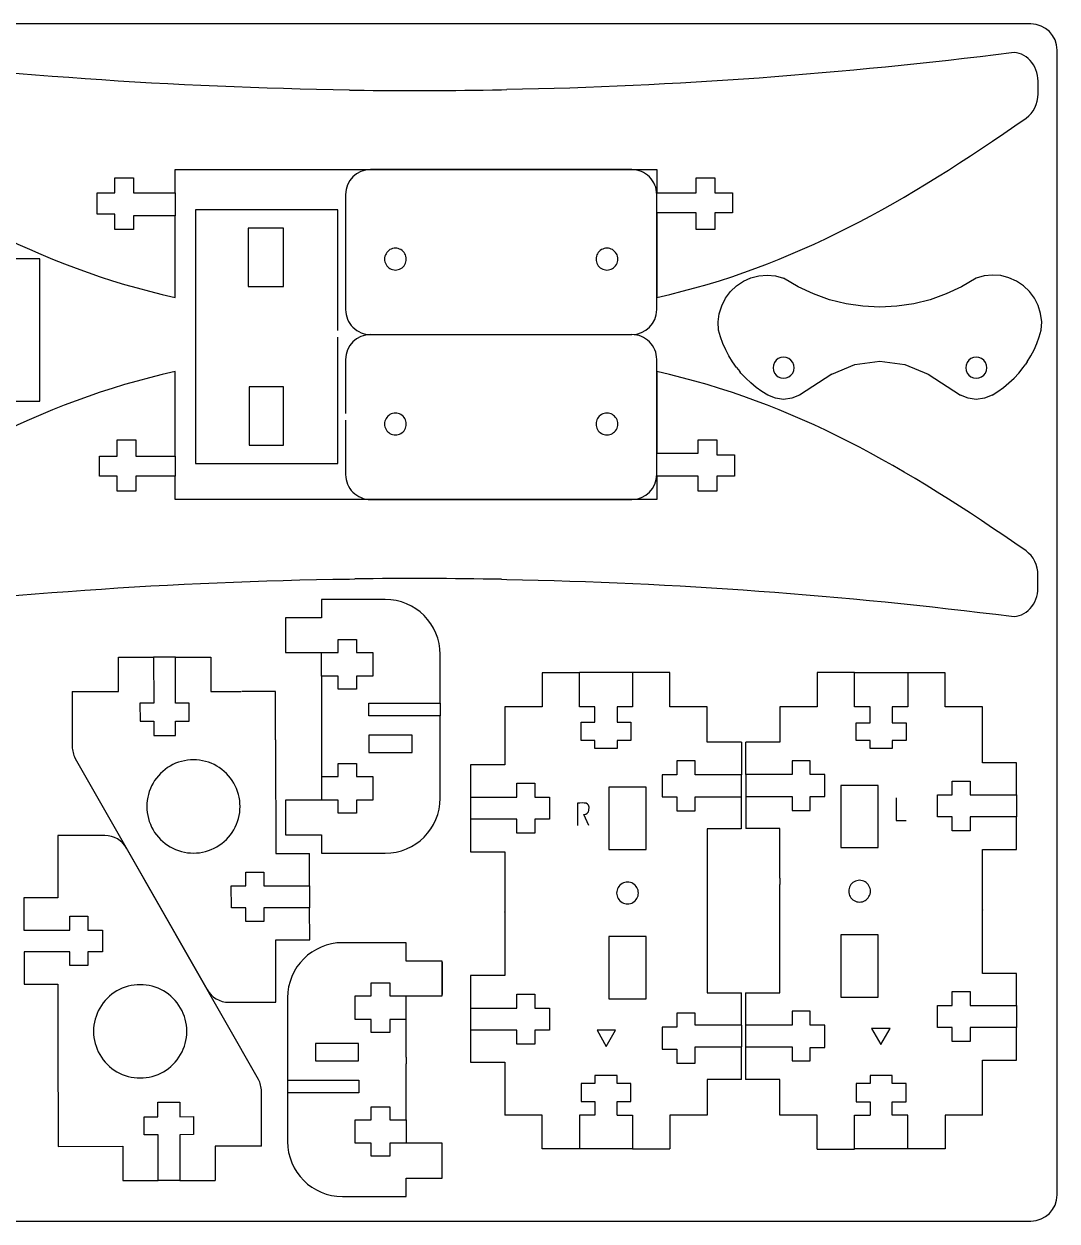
# Model space of a CAD drawing. Extents: x -458 to 425, y -81 to 360.
# Drawn here: x 16.9 to 183.8, y -80.6 to 112.8 of the extents above; entities that cross this region are included whole.
import ezdxf

# ---------------------------------------------------------------- set-up
doc = ezdxf.new("R2010")
doc.units = 0
doc.header["$MEASUREMENT"] = 0

msp = doc.modelspace()

# ---------------------------------------------------------------- linework, layer by layer
at = {"color": 5}
for p, q in [((179.59, 112.77), (-95.22, 112.77)), ((183.83, -76.32), (183.83, 108.54)), ((-95.22, -80.55), (179.59, -80.55))]:
    msp.add_line(p, q, dxfattribs=at)
at = {"color": 7}
for p, q in [((180.75, 101.49), (180.75, 103.53)), ((69.53, 102.1), (70.38, 102.08)), ((94.07, 102.14), (94.93, 102.16)), ((41.32, 85.49), (41.32, 89.28)), ((41.32, 89.28), (94.88, 89.28)), ((94.84, 89.24), (72.91, 89.24)), ((94.84, 89.24), (95.9, 89.24)), ((95.94, 89.28), (94.88, 89.28)), ((115.13, 89.24), (95.9, 89.24)), ((95.94, 89.28), (119.17, 89.28)), ((119.17, 89.28), (119.17, 85.49)), ((31.62, 85.49), (31.62, 87.91)), ((31.62, 87.91), (34.62, 87.91)), ((34.62, 87.91), (34.62, 85.49)), ((125.52, 85.49), (125.52, 87.91)), ((125.52, 87.91), (128.52, 87.91)), ((128.52, 87.91), (128.52, 85.49)), ((28.76, 82.03), (28.76, 85.49)), ((28.76, 85.49), (31.62, 85.49)), ((34.62, 85.49), (41.32, 85.49)), ((41.32, 85.49), (41.32, 81.78)), ((68.89, 85.22), (68.89, 77.27)), ((119.15, 66.63), (119.15, 85.22)), ((119.17, 85.49), (125.52, 85.49)), ((128.52, 85.49), (131.38, 85.49)), ((131.38, 85.49), (131.38, 82.28)), ((31.62, 82.03), (28.76, 82.03)), ((31.62, 79.6), (31.62, 82.03)), ((41.32, 81.78), (34.62, 81.78)), ((34.62, 81.78), (34.62, 79.6)), ((41.32, 68.61), (41.32, 81.78)), ((67.62, 82.77), (44.62, 82.77)), ((44.62, 82.77), (44.62, 64.91)), ((67.62, 63.26), (67.62, 82.77)), ((125.52, 82.28), (119.17, 82.28)), ((119.17, 82.28), (119.17, 68.61)), ((125.52, 79.6), (125.52, 82.28)), ((131.38, 82.28), (128.52, 82.28)), ((128.52, 82.28), (128.52, 79.6)), ((34.62, 79.6), (31.62, 79.6)), ((128.52, 79.6), (125.52, 79.6)), ((68.89, 77.27), (68.89, 76.21)), ((68.89, 76.21), (68.89, 66.63)), ((19.47, 74.83), (-1.97, 74.83)), ((19.47, 51.83), (19.47, 74.83)), ((133.15, 71.21), (134.37, 71.76)), ((134.37, 71.76), (135.67, 72.1)), ((135.67, 72.1), (137.01, 72.2)), ((137.01, 72.2), (138.34, 72.09)), ((138.34, 72.09), (139.64, 71.74)), ((142, 70.34), (139.64, 71.74)), ((170.77, 71.74), (168.41, 70.34)), ((172.07, 72.1), (170.77, 71.74)), ((173.41, 72.22), (172.07, 72.1)), ((174.75, 72.12), (173.41, 72.22)), ((176.06, 71.79), (174.75, 72.12)), ((177.28, 71.24), (176.06, 71.79)), ((131.06, 69.54), (132.03, 70.46)), ((132.03, 70.46), (133.15, 71.21)), ((144.49, 69.17), (142, 70.34)), ((168.41, 70.34), (165.93, 69.17)), ((178.4, 70.49), (177.28, 71.24)), ((179.38, 69.56), (178.4, 70.49)), ((129.65, 67.27), (130.26, 68.46)), ((130.26, 68.46), (131.06, 69.54)), ((147.08, 68.24), (144.49, 69.17)), ((149.74, 67.58), (147.08, 68.24)), ((163.34, 68.24), (160.67, 67.58)), ((165.93, 69.17), (163.34, 68.24)), ((180.18, 68.48), (179.38, 69.56)), ((180.78, 67.28), (180.18, 68.48)), ((129.08, 64.65), (129.26, 65.98)), ((129.26, 65.98), (129.65, 67.27)), ((152.46, 67.18), (149.74, 67.58)), ((155.21, 67.04), (152.46, 67.18)), ((157.95, 67.18), (155.21, 67.04)), ((160.67, 67.58), (157.95, 67.18)), ((181.17, 65.99), (180.78, 67.28)), ((181.34, 64.66), (181.17, 65.99)), ((44.62, 64.91), (44.62, 63.85)), ((44.62, 63.85), (44.62, 41.77)), ((129.14, 63.31), (129.08, 64.65)), ((181.27, 63.31), (181.34, 64.66)), ((67.62, 41.77), (67.62, 62.2)), ((72.91, 62.61), (94.93, 62.61)), ((94.93, 62.61), (115.13, 62.61)), ((129.45, 62.23), (129.14, 63.31)), ((129.84, 61.17), (129.45, 62.23)), ((180.57, 61.17), (180.96, 62.23)), ((180.96, 62.23), (181.27, 63.31)), ((130.29, 60.14), (129.84, 61.17)), ((130.82, 59.15), (130.29, 60.14)), ((179.59, 59.15), (180.12, 60.14)), ((180.12, 60.14), (180.57, 61.17)), ((68.89, 58.59), (68.89, 49.84)), ((119.15, 39.99), (119.15, 58.59)), ((131.41, 58.19), (130.82, 59.15)), ((132.05, 57.27), (131.41, 58.19)), ((151.18, 57.78), (155.21, 58.31)), ((155.21, 58.31), (159.24, 57.78)), ((179.01, 58.19), (178.68, 57.73)), ((179.01, 58.19), (179.59, 59.15)), ((41.32, 42.95), (41.32, 56.62)), ((119.17, 56.62), (119.17, 43.45)), ((132.05, 57.27), (132.55, 56.65)), ((132.76, 56.39), (132.55, 56.65)), ((133.53, 55.57), (132.76, 56.39)), ((147.42, 56.22), (142.19, 52.83)), ((147.42, 56.22), (151.18, 57.78)), ((159.24, 57.78), (162.99, 56.22)), ((162.99, 56.22), (168.22, 52.83)), ((176.88, 55.57), (177.65, 56.39)), ((177.65, 56.39), (178.36, 57.27)), ((178.36, 57.27), (178.68, 57.73)), ((134.35, 54.8), (133.53, 55.57)), ((135.22, 54.08), (134.35, 54.8)), ((175.19, 54.08), (176.06, 54.8)), ((176.06, 54.8), (176.88, 55.57)), ((136.13, 53.42), (135.22, 54.08)), ((137.09, 52.83), (136.13, 53.42)), ((138.32, 52.32), (137.09, 52.83)), ((139.64, 52.14), (138.32, 52.32)), ((140.96, 52.32), (139.64, 52.14)), ((142.19, 52.83), (140.96, 52.32)), ((169.45, 52.32), (168.22, 52.83)), ((170.77, 52.14), (169.45, 52.32)), ((172.09, 52.32), (170.77, 52.14)), ((173.32, 52.83), (172.09, 52.32)), ((173.32, 52.83), (174.28, 53.42)), ((174.28, 53.42), (175.19, 54.08)), ((-2.79, 51.83), (19.47, 51.83)), ((68.89, 48.78), (68.89, 39.99)), ((31.97, 42.95), (31.97, 45.63)), ((31.97, 45.63), (34.97, 45.63)), ((34.97, 45.63), (34.97, 42.95)), ((125.86, 43.45), (125.86, 45.63)), ((125.86, 45.63), (128.87, 45.63)), ((128.87, 45.63), (128.87, 43.2)), ((29.11, 39.74), (29.11, 42.95)), ((29.11, 42.95), (31.97, 42.95)), ((34.97, 42.95), (41.32, 42.95)), ((41.32, 42.95), (41.32, 39.74)), ((119.17, 43.45), (125.86, 43.45)), ((128.87, 43.2), (131.72, 43.2)), ((131.72, 43.2), (131.72, 39.74)), ((44.62, 41.77), (67.62, 41.77)), ((31.97, 39.74), (29.11, 39.74)), ((31.97, 37.31), (31.97, 39.74)), ((41.32, 39.74), (34.97, 39.74)), ((34.97, 39.74), (34.97, 37.31)), ((41.32, 35.95), (41.32, 39.74)), ((125.86, 39.74), (119.17, 39.74)), ((119.17, 39.74), (119.17, 35.95)), ((125.86, 37.31), (125.86, 39.74)), ((131.72, 39.74), (128.87, 39.74)), ((128.87, 39.74), (128.87, 37.31)), ((34.97, 37.31), (31.97, 37.31)), ((128.87, 37.31), (125.86, 37.31)), ((94.91, 35.95), (41.32, 35.95)), ((72.91, 35.97), (94.96, 35.97)), ((95.97, 35.95), (94.91, 35.95)), ((94.96, 35.97), (96.01, 35.97)), ((119.17, 35.95), (95.97, 35.95)), ((96.01, 35.97), (115.13, 35.97)), ((180.74, 21.7), (180.74, 23.74)), ((69.5, 23.13), (70.38, 23.15)), ((94.05, 23.08), (94.93, 23.06)), ((75.26, 19.84), (64.98, 19.84)), ((64.98, 19.84), (64.98, 16.84)), ((64.98, 16.84), (59.16, 16.84)), ((59.16, 16.84), (59.16, 11.24)), ((67.66, 11.24), (67.66, 13.34)), ((67.66, 13.34), (70.66, 13.34)), ((70.66, 13.34), (70.66, 11.24)), ((32.18, 4.96), (32.17, 10.5)), ((32.17, 10.5), (37.87, 10.5)), ((37.87, 10.5), (37.88, 3.1)), ((41.41, 10.5), (37.87, 10.5)), ((41.41, 10.5), (47.11, 10.51)), ((41.42, 3.1), (41.41, 10.5)), ((47.11, 10.51), (47.11, 4.97)), ((59.16, 11.24), (67.66, 11.24)), ((64.98, 7.44), (64.98, 11.24)), ((70.66, 11.24), (73.26, 11.24)), ((73.26, 11.24), (73.26, 7.44)), ((84.16, 3.06), (84.16, 10.94)), ((106.65, 8), (100.62, 8)), ((100.62, 8), (100.62, 2.51)), ((115.23, 8.04), (106.65, 8.04)), ((106.65, 2.51), (106.65, 8)), ((121.26, 8.04), (115.23, 8.04)), ((115.23, 8.04), (115.23, 2.51)), ((121.26, 2.51), (121.26, 8.04)), ((151.12, 8.04), (145.09, 8.04)), ((145.09, 8.04), (145.09, 2.51)), ((151.12, 2.51), (151.12, 8.04)), ((159.7, 8), (151.12, 8)), ((165.73, 8), (159.7, 8)), ((159.7, 8), (159.7, 2.51)), ((165.73, 2.51), (165.73, 8)), ((67.66, 7.44), (64.98, 7.44)), ((64.98, 7.44), (64.98, -0.65)), ((67.66, 5.34), (67.66, 7.44)), ((73.26, 7.44), (70.66, 7.44)), ((70.66, 7.44), (70.66, 5.34)), ((24.69, 4.95), (32.18, 4.96)), ((24.71, 4.95), (24.72, -3.92)), ((47.11, 4.97), (51.99, 4.97)), ((57.57, 4.98), (52.09, 4.97)), ((57.57, -2.82), (57.57, 4.98)), ((70.66, 5.34), (67.66, 5.34)), ((37.88, 3.1), (35.66, 3.09)), ((35.66, 3.09), (35.67, 0.19)), ((43.63, 3.1), (41.42, 3.1)), ((43.63, 0.19), (43.63, 3.1)), ((72.66, 1.04), (72.66, 3.06)), ((72.66, 3.06), (84.16, 3.06)), ((84.16, 3.06), (84.16, 1.04)), ((100.62, 2.51), (94.59, 2.51)), ((94.59, 2.51), (94.59, -6.9)), ((109.15, 2.51), (106.65, 2.51)), ((109.15, 0), (109.15, 2.51)), ((115.23, 2.51), (112.73, 2.51)), ((112.73, 2.51), (112.73, 0)), ((127.29, 2.51), (121.26, 2.51)), ((127.29, -3.22), (127.29, 2.51)), ((145.09, 2.51), (139.06, 2.51)), ((139.06, 2.51), (139.06, -3.19)), ((153.63, 2.51), (151.12, 2.51)), ((153.62, -0.08), (153.63, 2.51)), ((157.2, 2.51), (157.19, -0.08)), ((159.7, 2.51), (157.2, 2.51)), ((171.76, 2.51), (165.73, 2.51)), ((171.76, -6.54), (171.76, 2.51)), ((35.67, 0.19), (37.88, 0.19)), ((37.88, 0.19), (37.88, -2.15)), ((41.42, -2.15), (41.42, 0.19)), ((41.42, 0.19), (43.63, 0.19)), ((84.16, 1.04), (72.66, 1.04)), ((84.16, -12.26), (84.16, 1.04)), ((64.98, -0.65), (64.98, -1.71)), ((64.98, -1.71), (64.98, -8.76)), ((106.92, -2.94), (106.92, 0)), ((106.92, 0), (109.15, 0)), ((112.73, 0), (114.96, 0)), ((114.96, 0), (114.96, -2.94)), ((151.39, -2.94), (151.39, -0.08)), ((151.39, -0.08), (153.62, -0.08)), ((157.19, -0.08), (159.43, -0.08)), ((159.43, -0.08), (159.43, -2.94)), ((37.88, -2.15), (41.42, -2.15)), ((57.57, -2.82), (57.57, -3.88)), ((109.15, -2.94), (106.92, -2.94)), ((109.15, -4.23), (109.15, -2.94)), ((114.96, -2.94), (112.73, -2.94)), ((112.73, -2.94), (112.73, -4.23)), ((132.82, -3.22), (127.29, -3.22)), ((132.82, -3.24), (132.82, -8.47)), ((139.06, -3.19), (133.52, -3.19)), ((133.53, -8.44), (133.53, -3.22)), ((153.63, -2.94), (151.39, -2.94)), ((153.63, -4.23), (153.63, -2.94)), ((159.43, -2.94), (157.2, -2.94)), ((157.2, -2.94), (157.2, -4.23)), ((57.57, -3.88), (57.59, -21.22)), ((112.73, -4.23), (109.15, -4.23)), ((157.2, -4.23), (153.63, -4.23)), ((25.21, -5.83), (46.51, -43.16)), ((67.66, -8.76), (67.66, -6.66)), ((67.66, -6.66), (70.66, -6.66)), ((70.66, -6.66), (70.66, -8.76)), ((94.59, -6.9), (89.06, -6.9)), ((89.06, -6.9), (89.06, -12.09)), ((125.34, -6.24), (122.41, -6.24)), ((122.41, -6.24), (122.41, -8.47)), ((125.34, -8.47), (125.34, -6.24)), ((143.94, -6.21), (141.01, -6.21)), ((141.01, -6.21), (141.01, -8.44)), ((143.94, -8.44), (143.94, -6.21)), ((177.29, -6.54), (171.76, -6.54)), ((177.29, -11.72), (177.29, -6.54)), ((64.98, -8.76), (67.66, -8.76)), ((64.98, -8.76), (64.98, -12.56)), ((70.66, -8.76), (73.26, -8.76)), ((73.26, -8.76), (73.26, -12.56)), ((122.41, -8.47), (120.04, -8.47)), ((120.04, -8.47), (120.04, -12.04)), ((132.79, -8.47), (125.34, -8.47)), ((132.79, -8.47), (132.79, -12.04)), ((141.01, -8.44), (133.55, -8.44)), ((133.55, -8.44), (133.55, -12.04)), ((146.3, -8.44), (143.94, -8.44)), ((146.3, -12.01), (146.3, -8.44)), ((166.88, -11.72), (166.88, -9.49)), ((166.88, -9.49), (169.81, -9.49)), ((169.81, -9.49), (169.81, -11.72)), ((96.54, -12.09), (96.54, -9.85)), ((96.54, -9.85), (99.47, -9.85)), ((99.47, -9.85), (99.47, -12.09)), ((111.42, -10.49), (111.42, -20.54)), ((117.45, -10.49), (111.42, -10.49)), ((117.45, -20.54), (117.45, -10.49)), ((148.9, -10.2), (148.9, -20.25)), ((154.93, -10.2), (148.9, -10.2)), ((154.93, -20.25), (154.93, -10.2)), ((67.66, -12.56), (59.16, -12.56)), ((59.16, -12.56), (59.16, -18.16)), ((67.66, -14.66), (67.66, -12.56)), ((73.26, -12.56), (70.66, -12.56)), ((70.66, -12.56), (70.66, -14.66)), ((89.06, -12.09), (96.54, -12.09)), ((89.06, -12.09), (89.06, -15.66)), ((99.47, -12.09), (101.83, -12.09)), ((101.83, -12.09), (101.83, -15.66)), ((106.37, -13.06), (106.37, -16.7)), ((120.04, -12.04), (122.41, -12.04)), ((122.41, -12.04), (122.41, -14.28)), ((125.34, -14.28), (125.34, -12.04)), ((125.34, -12.04), (132.81, -12.04)), ((132.82, -17.19), (132.82, -12.07)), ((133.53, -12.04), (133.53, -17.16)), ((133.54, -12.01), (141.01, -12.01)), ((141.01, -12.01), (141.01, -14.25)), ((143.94, -14.25), (143.94, -12.01)), ((143.94, -12.01), (146.3, -12.01)), ((157.82, -12.2), (157.82, -15.85)), ((164.52, -15.3), (164.52, -11.72)), ((164.52, -11.72), (166.88, -11.72)), ((169.81, -11.72), (177.29, -11.72)), ((177.29, -11.72), (177.29, -15.3)), ((70.66, -14.66), (67.66, -14.66)), ((108.17, -16.7), (107.35, -14.88)), ((122.41, -14.28), (125.34, -14.28)), ((141.01, -14.25), (143.94, -14.25)), ((166.88, -15.3), (164.52, -15.3)), ((166.88, -17.53), (166.88, -15.3)), ((177.29, -15.3), (169.81, -15.3)), ((169.81, -15.3), (169.81, -17.53)), ((177.29, -20.54), (177.29, -15.3)), ((96.54, -15.66), (89.06, -15.66)), ((89.06, -15.66), (89.06, -20.91)), ((96.54, -17.89), (96.54, -15.66)), ((101.83, -15.66), (99.47, -15.66)), ((99.47, -15.66), (99.47, -17.89)), ((132.81, -17.19), (127.29, -17.19)), ((127.29, -17.19), (127.29, -25.46)), ((139.06, -17.16), (133.54, -17.16)), ((139.06, -25.17), (139.06, -17.16)), ((157.82, -15.85), (159.45, -15.85)), ((29.98, -18.29), (22.38, -18.29)), ((22.38, -18.29), (22.39, -28.36)), ((59.16, -18.16), (64.98, -18.16)), ((64.98, -18.16), (64.98, -21.16)), ((99.47, -17.89), (96.54, -17.89)), ((169.81, -17.53), (166.88, -17.53)), ((54.79, -57.68), (33.48, -20.36)), ((57.59, -21.22), (63.07, -21.22)), ((63.07, -26.41), (63.07, -21.22)), ((64.98, -21.16), (75.26, -21.16)), ((89.06, -20.91), (94.59, -20.91)), ((94.59, -20.91), (94.59, -30.66)), ((111.42, -20.54), (117.45, -20.54)), ((148.9, -20.25), (154.93, -20.25)), ((171.76, -30.37), (171.76, -20.54)), ((171.76, -20.54), (177.29, -20.54)), ((52.75, -26.42), (52.75, -24.21)), ((52.75, -24.21), (55.66, -24.21)), ((55.66, -24.21), (55.66, -26.42)), ((50.42, -29.96), (50.41, -26.42)), ((50.41, -26.42), (52.75, -26.42)), ((55.66, -26.42), (63.07, -26.41)), ((63.07, -26.41), (63.07, -29.95)), ((127.29, -25.46), (127.29, -26.52)), ((127.29, -26.52), (127.29, -43.69)), ((139.06, -25.17), (139.06, -26.22)), ((139.06, -43.69), (139.06, -26.22)), ((22.39, -28.36), (16.92, -28.36)), ((16.92, -28.36), (16.92, -33.55)), ((52.76, -29.96), (50.42, -29.96)), ((52.76, -32.17), (52.76, -29.96)), ((63.07, -29.95), (55.67, -29.96)), ((55.67, -29.96), (55.67, -32.17)), ((63.08, -35.15), (63.07, -29.95)), ((94.59, -30.66), (94.59, -30.61)), ((94.59, -30.61), (94.59, -40.91)), ((171.76, -40.55), (171.76, -30.31)), ((171.76, -30.31), (171.76, -30.37)), ((24.33, -33.55), (24.33, -31.34)), ((24.33, -31.34), (27.23, -31.34)), ((27.23, -31.34), (27.24, -33.55)), ((55.67, -32.17), (52.76, -32.17)), ((16.92, -33.55), (24.33, -33.55)), ((27.24, -33.55), (29.58, -33.55)), ((29.58, -33.55), (29.58, -37.09)), ((111.42, -34.61), (111.42, -44.66)), ((117.45, -34.61), (111.42, -34.61)), ((117.45, -44.66), (117.45, -34.61)), ((148.9, -34.32), (148.9, -44.37)), ((154.93, -34.32), (148.9, -34.32)), ((154.93, -44.37), (154.93, -34.32)), ((57.6, -35.16), (63.08, -35.15)), ((57.61, -45.22), (57.6, -35.16)), ((78.67, -35.6), (68.4, -35.6)), ((78.67, -38.6), (78.67, -35.6)), ((24.33, -37.09), (16.93, -37.09)), ((16.93, -37.09), (16.93, -42.29)), ((24.33, -39.3), (24.33, -37.09)), ((29.58, -37.09), (27.24, -37.09)), ((27.24, -37.09), (27.24, -39.3)), ((84.5, -38.6), (78.67, -38.6)), ((84.5, -44.2), (84.5, -38.6)), ((27.24, -39.3), (24.33, -39.3)), ((84.54, -43.99), (84.54, -38.76)), ((177.29, -40.55), (171.76, -40.55)), ((177.29, -45.73), (177.29, -40.55)), ((16.93, -42.29), (22.41, -42.29)), ((22.41, -42.29), (22.41, -49.86)), ((73, -44.2), (73, -42.1)), ((73, -42.1), (76, -42.1)), ((76, -42.1), (76, -44.2)), ((94.59, -40.91), (89.06, -40.91)), ((89.06, -40.91), (89.06, -46.16)), ((70.4, -48), (70.4, -44.2)), ((70.4, -44.2), (73, -44.2)), ((76, -44.2), (84.5, -44.2)), ((78.67, -48), (78.67, -44.2)), ((96.54, -46.16), (96.54, -43.93)), ((96.54, -43.93), (99.47, -43.93)), ((99.47, -43.93), (99.47, -46.16)), ((127.29, -43.69), (132.87, -43.69)), ((132.87, -48.94), (132.87, -43.71)), ((133.48, -43.69), (139.06, -43.69)), ((133.48, -43.71), (133.48, -48.93)), ((148.9, -44.37), (154.93, -44.37)), ((166.88, -45.73), (166.88, -43.5)), ((166.88, -43.5), (169.81, -43.5)), ((169.81, -43.5), (169.81, -45.73)), ((50.01, -45.22), (57.61, -45.22)), ((59.5, -44.5), (59.5, -57.8)), ((89.06, -46.16), (96.54, -46.16)), ((89.06, -46.16), (89.06, -49.74)), ((99.47, -46.16), (101.83, -46.16)), ((101.83, -46.16), (101.83, -49.74)), ((111.42, -44.66), (117.45, -44.66)), ((164.52, -49.31), (164.52, -45.73)), ((164.52, -45.73), (166.88, -45.73)), ((169.81, -45.73), (177.29, -45.73)), ((177.29, -45.73), (177.29, -49.31)), ((73, -48), (70.4, -48)), ((73, -50.1), (73, -48)), ((78.67, -48), (76, -48)), ((76, -48), (76, -50.1)), ((78.67, -54.09), (78.67, -48)), ((125.34, -46.99), (122.41, -46.99)), ((122.41, -46.99), (122.41, -49.23)), ((125.34, -48.94), (125.34, -46.99)), ((143.94, -46.64), (141.01, -46.64)), ((141.01, -46.64), (141.01, -48.93)), ((143.94, -48.93), (143.94, -46.64)), ((22.41, -49.86), (22.41, -50.92)), ((76, -50.1), (73, -50.1)), ((96.54, -49.74), (89.06, -49.74)), ((89.06, -49.74), (89.06, -54.92)), ((96.54, -51.97), (96.54, -49.74)), ((101.83, -49.74), (99.47, -49.74)), ((99.47, -49.74), (99.47, -51.97)), ((112.51, -49.74), (109.5, -49.74)), ((109.5, -49.74), (111, -52.35)), ((111, -52.35), (112.51, -49.74)), ((122.41, -49.23), (120.04, -49.23)), ((120.04, -49.23), (120.04, -52.8)), ((132.84, -48.94), (125.34, -48.94)), ((132.84, -48.94), (132.84, -52.44)), ((141.01, -48.93), (133.5, -48.93)), ((133.5, -48.93), (133.5, -52.44)), ((146.3, -48.93), (143.94, -48.93)), ((146.3, -52.51), (146.3, -48.93)), ((153.84, -49.45), (155.34, -52.06)), ((156.85, -49.45), (153.84, -49.45)), ((155.34, -52.06), (156.85, -49.45)), ((166.88, -49.31), (164.52, -49.31)), ((166.88, -51.54), (166.88, -49.31)), ((177.29, -49.31), (169.81, -49.31)), ((169.81, -49.31), (169.81, -51.54)), ((177.29, -54.55), (177.29, -49.31)), ((22.41, -50.92), (22.43, -68.49)), ((99.47, -51.97), (96.54, -51.97)), ((169.81, -51.54), (166.88, -51.54)), ((78.67, -54.09), (78.67, -55.15)), ((120.04, -52.8), (122.41, -52.8)), ((122.41, -52.8), (122.41, -55.03)), ((125.34, -55.03), (125.34, -52.44)), ((125.34, -52.44), (132.86, -52.44)), ((132.87, -57.69), (132.87, -52.44)), ((133.48, -52.44), (133.48, -57.69)), ((133.49, -52.44), (141.01, -52.44)), ((141.01, -52.44), (141.01, -54.68)), ((143.94, -54.68), (143.94, -52.51)), ((143.94, -52.51), (146.3, -52.51)), ((78.67, -64.2), (78.67, -55.15)), ((89.06, -54.92), (94.59, -54.92)), ((94.59, -54.92), (94.59, -63.43)), ((122.41, -55.03), (125.34, -55.03)), ((141.01, -54.68), (143.94, -54.68)), ((171.76, -63.45), (171.76, -54.55)), ((171.76, -54.55), (177.29, -54.55)), ((59.5, -57.8), (71, -57.8)), ((59.5, -57.8), (59.5, -59.83)), ((71, -57.8), (71, -59.83)), ((112.73, -57.04), (109.15, -57.04)), ((109.15, -57.04), (109.15, -58.33)), ((112.73, -58.33), (112.73, -57.04)), ((132.84, -57.69), (127.29, -57.69)), ((127.29, -57.69), (127.29, -63.43)), ((139.06, -57.69), (133.5, -57.69)), ((139.06, -63.45), (139.06, -57.69)), ((157.2, -57.07), (153.63, -57.07)), ((153.63, -57.07), (153.63, -58.36)), ((157.2, -58.36), (157.2, -57.07)), ((55.28, -68.46), (55.28, -59.59)), ((71, -59.83), (59.5, -59.83)), ((59.5, -59.83), (59.5, -67.7)), ((109.15, -58.33), (106.92, -58.33)), ((106.92, -58.33), (106.92, -61.27)), ((114.96, -58.33), (112.73, -58.33)), ((114.96, -61.27), (114.96, -58.33)), ((153.63, -58.36), (151.39, -58.36)), ((151.39, -58.36), (151.39, -61.29)), ((159.43, -58.36), (157.2, -58.36)), ((159.43, -61.29), (159.43, -58.36)), ((38.57, -63.7), (38.57, -61.36)), ((38.57, -61.36), (42.11, -61.36)), ((42.11, -61.36), (42.11, -63.7)), ((106.92, -61.27), (109.15, -61.27)), ((109.15, -61.27), (109.15, -63.43)), ((112.73, -63.43), (112.73, -61.27)), ((112.73, -61.27), (114.96, -61.27)), ((151.39, -61.29), (153.63, -61.29)), ((153.63, -61.29), (153.63, -63.45)), ((157.2, -63.45), (157.2, -61.29)), ((157.2, -61.29), (159.43, -61.29)), ((36.36, -66.61), (36.36, -63.7)), ((36.36, -63.7), (38.57, -63.7)), ((42.11, -63.7), (44.33, -63.69)), ((44.33, -63.69), (44.33, -66.6)), ((73, -64.2), (73, -62.1)), ((73, -62.1), (76, -62.1)), ((76, -62.1), (76, -64.2)), ((100.62, -63.43), (94.59, -63.43)), ((100.62, -68.88), (100.62, -63.43)), ((109.15, -63.43), (106.65, -63.43)), ((106.65, -63.43), (106.65, -68.88)), ((112.73, -63.43), (115.23, -63.43)), ((115.23, -63.43), (115.23, -68.91)), ((127.29, -63.43), (121.26, -63.43)), ((121.26, -63.43), (121.26, -68.91)), ((145.09, -63.45), (139.06, -63.45)), ((145.09, -68.93), (145.09, -63.45)), ((151.12, -68.93), (151.12, -63.45)), ((151.12, -63.45), (153.63, -63.45)), ((159.7, -63.45), (157.2, -63.45)), ((159.7, -68.91), (159.7, -63.45)), ((171.76, -63.45), (165.73, -63.45)), ((165.73, -63.45), (165.73, -68.91)), ((70.4, -68), (70.4, -64.2)), ((70.4, -64.2), (73, -64.2)), ((76, -64.2), (78.67, -64.2)), ((78.67, -64.2), (78.67, -68)), ((38.58, -66.61), (36.36, -66.61)), ((38.58, -74.01), (38.58, -66.61)), ((44.33, -66.6), (42.12, -66.61)), ((42.12, -66.61), (42.12, -74.01)), ((22.43, -68.49), (32.88, -68.48)), ((32.88, -68.48), (32.89, -74.02)), ((55.28, -68.46), (47.82, -68.47)), ((47.82, -68.47), (47.82, -74)), ((73, -68), (70.4, -68)), ((73, -70.1), (73, -68)), ((84.5, -68), (76, -68)), ((76, -68), (76, -70.1)), ((84.5, -73.6), (84.5, -68)), ((106.65, -68.88), (100.62, -68.88)), ((115.23, -68.91), (106.65, -68.91)), ((115.23, -68.91), (121.26, -68.91)), ((145.09, -68.93), (151.12, -68.93)), ((159.7, -68.91), (151.12, -68.91)), ((165.73, -68.91), (159.7, -68.91)), ((76, -70.1), (73, -70.1)), ((32.89, -74.02), (38.58, -74.01)), ((42.12, -74.01), (38.58, -74.01)), ((42.12, -74.01), (47.82, -74)), ((78.67, -76.6), (78.67, -73.6)), ((78.67, -73.6), (84.5, -73.6)), ((68.4, -76.6), (78.67, -76.6))]:
    msp.add_line(p, q, dxfattribs=at)
at = {"color": 1}
for p, q in [((58.84, 79.77), (53.14, 79.77)), ((53.14, 79.77), (53.14, 70.37)), ((58.84, 70.37), (58.84, 79.77)), ((53.14, 70.37), (58.84, 70.37)), ((138.16, 58.09), (137.99, 57.68)), ((138.43, 58.45), (138.16, 58.09)), ((138.79, 58.72), (138.43, 58.45)), ((139.2, 58.89), (138.79, 58.72)), ((139.64, 58.94), (139.2, 58.89)), ((140.08, 58.89), (139.64, 58.94)), ((140.49, 58.72), (140.08, 58.89)), ((140.84, 58.45), (140.49, 58.72)), ((141.11, 58.09), (140.84, 58.45)), ((141.28, 57.68), (141.11, 58.09)), ((169.3, 58.09), (169.13, 57.68)), ((169.57, 58.45), (169.3, 58.09)), ((169.92, 58.72), (169.57, 58.45)), ((170.33, 58.89), (169.92, 58.72)), ((170.77, 58.94), (170.33, 58.89)), ((171.21, 58.89), (170.77, 58.94)), ((171.62, 58.72), (171.21, 58.89)), ((171.97, 58.45), (171.62, 58.72)), ((172.24, 58.09), (171.97, 58.45)), ((172.41, 57.68), (172.24, 58.09)), ((137.99, 57.68), (137.94, 57.24)), ((137.94, 57.24), (137.99, 56.8)), ((137.99, 56.8), (138.16, 56.39)), ((138.16, 56.39), (138.43, 56.04)), ((140.84, 56.04), (141.11, 56.39)), ((141.11, 56.39), (141.28, 56.8)), ((141.34, 57.24), (141.28, 57.68)), ((141.28, 56.8), (141.34, 57.24)), ((169.13, 57.68), (169.07, 57.24)), ((169.07, 57.24), (169.13, 56.8)), ((169.13, 56.8), (169.3, 56.39)), ((169.3, 56.39), (169.57, 56.04)), ((171.97, 56.04), (172.24, 56.39)), ((172.24, 56.39), (172.41, 56.8)), ((172.47, 57.24), (172.41, 57.68)), ((172.41, 56.8), (172.47, 57.24)), ((58.86, 54.17), (53.28, 54.17)), ((53.28, 54.17), (53.28, 44.77)), ((58.86, 44.77), (58.86, 54.17)), ((138.43, 56.04), (138.79, 55.77)), ((138.79, 55.77), (139.2, 55.6)), ((139.2, 55.6), (139.64, 55.54)), ((139.64, 55.54), (140.08, 55.6)), ((140.08, 55.6), (140.49, 55.77)), ((140.49, 55.77), (140.84, 56.04)), ((169.57, 56.04), (169.92, 55.77)), ((169.92, 55.77), (170.33, 55.6)), ((170.33, 55.6), (170.77, 55.54)), ((170.77, 55.54), (171.21, 55.6)), ((171.21, 55.6), (171.62, 55.77)), ((171.62, 55.77), (171.97, 56.04)), ((53.28, 44.77), (58.86, 44.77)), ((79.66, -2.06), (72.66, -2.06)), ((72.66, -2.06), (72.66, -4.86)), ((79.66, -4.86), (79.66, -2.06)), ((72.66, -4.86), (79.66, -4.86)), ((70.99, -51.9), (63.99, -51.9)), ((63.99, -51.9), (63.99, -54.7)), ((70.99, -54.7), (70.99, -51.9)), ((63.99, -54.7), (70.99, -54.7))]:
    msp.add_line(p, q, dxfattribs=at)
at = {"color": 5}
for points in [[(183.83, 108.54), (183.83, 110.87), (181.93, 112.77), (179.59, 112.77)], [(179.59, -80.55), (181.93, -80.55), (183.83, -78.66), (183.83, -76.32)]]:
    msp.add_open_spline(points, degree=3, dxfattribs=at)
at = {"color": 7}
for points in [[(69.53, 102.1), (41.07, 102.5), (12.59, 104.51), (-15.98, 108.11)], [(176.48, 108.11), (149.29, 104.66), (122.12, 102.68), (94.93, 102.16)], [(179.48, 106.87), (178.67, 107.74), (177.58, 108.25), (176.48, 108.11)], [(180.75, 103.53), (180.75, 104.79), (180.29, 106.01), (179.48, 106.87)], [(70.38, 102.08), (78.28, 101.98), (86.17, 102), (94.07, 102.14)], [(178.82, 97.57), (180.02, 98.41), (180.75, 99.89), (180.75, 101.49)], [(-18.33, 97.57), (0.95, 84.12), (19.15, 73.5), (41.32, 68.61)], [(119.17, 68.61), (141.35, 73.5), (159.54, 84.12), (178.82, 97.57)], [(72.91, 89.24), (70.69, 89.24), (68.89, 87.44), (68.89, 85.22)], [(117.97, 88.06), (117.22, 88.82), (116.19, 89.24), (115.13, 89.24)], [(119.15, 85.22), (119.15, 86.29), (118.73, 87.31), (117.97, 88.06)], [(68.89, 66.63), (68.89, 65.56), (69.31, 64.54), (70.07, 63.78)], [(115.13, 62.61), (117.35, 62.61), (119.15, 64.41), (119.15, 66.63)], [(72.91, 62.61), (70.69, 62.61), (68.89, 60.81), (68.89, 58.59)], [(70.07, 63.78), (70.82, 63.03), (71.85, 62.61), (72.91, 62.61)], [(117.97, 61.43), (117.22, 62.18), (116.19, 62.61), (115.13, 62.61)], [(119.15, 58.59), (119.15, 59.65), (118.73, 60.68), (117.97, 61.43)], [(41.32, 56.62), (19.13, 51.73), (0.94, 41.11), (-18.34, 27.66)], [(178.81, 27.66), (159.53, 41.11), (141.34, 51.73), (119.17, 56.62)], [(68.89, 39.99), (68.89, 38.93), (69.31, 37.9), (70.07, 37.15)], [(115.13, 35.97), (117.35, 35.97), (119.15, 37.77), (119.15, 39.99)], [(70.07, 37.15), (70.82, 36.4), (71.85, 35.97), (72.91, 35.97)], [(180.74, 23.74), (180.74, 25.34), (180.01, 26.82), (178.81, 27.66)], [(94.05, 23.08), (86.15, 23.23), (78.27, 23.25), (70.38, 23.15)], [(-15.99, 17.12), (12.51, 20.73), (40.99, 22.74), (69.5, 23.13)], [(94.93, 23.06), (122.06, 22.54), (149.23, 20.55), (176.47, 17.12)], [(179.47, 18.35), (180.28, 19.22), (180.74, 20.43), (180.74, 21.7)], [(84.16, 10.94), (84.16, 15.86), (80.18, 19.84), (75.26, 19.84)], [(176.47, 17.12), (177.57, 16.98), (178.66, 17.49), (179.47, 18.35)], [(24.72, -3.92), (24.72, -4.59), (24.89, -5.25), (25.21, -5.83)], [(75.26, -21.16), (80.18, -21.16), (84.16, -17.18), (84.16, -12.26)], [(108.17, -14.18), (108.45, -12.77), (107.36, -13.06), (106.37, -13.06)], [(107.35, -14.88), (107.8, -14.88), (108.17, -14.57), (108.17, -14.18)], [(33.48, -20.36), (32.78, -19.08), (31.44, -18.29), (29.98, -18.29)], [(112.91, -26.7), (112.76, -26.96), (112.67, -27.27), (112.67, -27.58)], [(113.55, -26.05), (113.29, -26.21), (113.06, -26.43), (112.91, -26.7)], [(114.43, -25.82), (114.12, -25.82), (113.82, -25.9), (113.55, -26.05)], [(115.31, -26.05), (115.05, -25.9), (114.74, -25.82), (114.43, -25.82)], [(115.95, -26.7), (115.8, -26.43), (115.58, -26.21), (115.31, -26.05)], [(116.19, -27.58), (116.19, -27.27), (116.11, -26.96), (115.95, -26.7)], [(150.39, -26.4), (150.24, -26.67), (150.16, -26.98), (150.16, -27.28)], [(151.04, -25.76), (150.77, -25.91), (150.55, -26.14), (150.39, -26.4)], [(151.92, -25.52), (151.61, -25.52), (151.3, -25.61), (151.04, -25.76)], [(152.8, -25.76), (152.53, -25.61), (152.22, -25.52), (151.92, -25.52)], [(153.44, -26.4), (153.29, -26.14), (153.06, -25.91), (152.8, -25.76)], [(153.67, -27.28), (153.68, -26.98), (153.59, -26.67), (153.44, -26.4)], [(112.67, -27.58), (112.67, -27.88), (112.76, -28.19), (112.91, -28.45)], [(112.91, -28.45), (113.06, -28.72), (113.29, -28.95), (113.55, -29.1)], [(115.31, -29.1), (115.58, -28.95), (115.8, -28.72), (115.95, -28.45)], [(115.95, -28.45), (116.11, -28.19), (116.19, -27.88), (116.19, -27.58)], [(150.16, -27.28), (150.16, -27.59), (150.24, -27.9), (150.39, -28.16)], [(150.39, -28.16), (150.55, -28.43), (150.77, -28.65), (151.04, -28.81)], [(151.04, -28.81), (151.3, -28.96), (151.61, -29.04), (151.92, -29.04)], [(151.92, -29.04), (152.22, -29.04), (152.53, -28.96), (152.8, -28.81)], [(152.8, -28.81), (153.06, -28.65), (153.29, -28.43), (153.44, -28.16)], [(153.44, -28.16), (153.59, -27.9), (153.68, -27.59), (153.67, -27.28)], [(113.55, -29.1), (113.82, -29.25), (114.12, -29.33), (114.43, -29.33)], [(114.43, -29.33), (114.74, -29.33), (115.05, -29.25), (115.31, -29.1)], [(68.4, -35.6), (63.48, -35.6), (59.5, -39.58), (59.5, -44.5)], [(46.51, -43.16), (47.21, -44.43), (48.55, -45.22), (50.01, -45.22)], [(55.28, -59.59), (55.28, -58.92), (55.11, -58.26), (54.79, -57.68)], [(59.5, -67.7), (59.5, -72.62), (63.48, -76.6), (68.4, -76.6)]]:
    msp.add_open_spline(points, degree=3, dxfattribs=at)
at = {"color": 1}
for points in [[(75.41, 75.67), (75.25, 75.41), (75.17, 75.1), (75.17, 74.79)], [(76.05, 76.32), (75.78, 76.16), (75.56, 75.94), (75.41, 75.67)], [(76.93, 76.55), (76.62, 76.55), (76.32, 76.47), (76.05, 76.32)], [(77.81, 76.32), (77.54, 76.47), (77.24, 76.55), (76.93, 76.55)], [(78.45, 75.67), (78.3, 75.94), (78.08, 76.16), (77.81, 76.32)], [(78.69, 74.79), (78.69, 75.1), (78.61, 75.41), (78.45, 75.67)], [(109.58, 75.67), (109.43, 75.41), (109.34, 75.1), (109.34, 74.79)], [(110.22, 76.32), (109.96, 76.16), (109.73, 75.94), (109.58, 75.67)], [(111.1, 76.55), (110.8, 76.55), (110.49, 76.47), (110.22, 76.32)], [(111.98, 76.32), (111.72, 76.47), (111.41, 76.55), (111.1, 76.55)], [(112.63, 75.67), (112.47, 75.94), (112.25, 76.16), (111.98, 76.32)], [(112.86, 74.79), (112.86, 75.1), (112.78, 75.41), (112.63, 75.67)], [(75.17, 74.79), (75.17, 74.49), (75.25, 74.18), (75.41, 73.91)], [(75.41, 73.91), (75.56, 73.65), (75.78, 73.42), (76.05, 73.27)], [(77.81, 73.27), (78.08, 73.42), (78.3, 73.65), (78.45, 73.91)], [(78.45, 73.91), (78.61, 74.18), (78.69, 74.49), (78.69, 74.79)], [(109.34, 74.79), (109.34, 74.49), (109.43, 74.18), (109.58, 73.91)], [(109.58, 73.91), (109.73, 73.65), (109.96, 73.42), (110.22, 73.27)], [(111.98, 73.27), (112.25, 73.42), (112.47, 73.65), (112.63, 73.91)], [(112.63, 73.91), (112.78, 74.18), (112.86, 74.49), (112.86, 74.79)], [(76.05, 73.27), (76.32, 73.12), (76.62, 73.03), (76.93, 73.03)], [(76.93, 73.03), (77.24, 73.03), (77.54, 73.12), (77.81, 73.27)], [(110.22, 73.27), (110.49, 73.12), (110.8, 73.03), (111.1, 73.03)], [(111.1, 73.03), (111.41, 73.03), (111.72, 73.12), (111.98, 73.27)], [(75.41, 49.04), (75.25, 48.77), (75.17, 48.47), (75.17, 48.16)], [(76.05, 49.68), (75.78, 49.53), (75.56, 49.31), (75.41, 49.04)], [(76.93, 49.92), (76.62, 49.92), (76.32, 49.84), (76.05, 49.68)], [(77.81, 49.68), (77.54, 49.84), (77.24, 49.92), (76.93, 49.92)], [(78.45, 49.04), (78.3, 49.31), (78.08, 49.53), (77.81, 49.68)], [(78.69, 48.16), (78.69, 48.47), (78.61, 48.77), (78.45, 49.04)], [(109.58, 49.04), (109.43, 48.77), (109.34, 48.47), (109.34, 48.16)], [(110.22, 49.68), (109.96, 49.53), (109.73, 49.31), (109.58, 49.04)], [(111.1, 49.92), (110.8, 49.92), (110.49, 49.84), (110.22, 49.68)], [(111.98, 49.68), (111.72, 49.84), (111.41, 49.92), (111.1, 49.92)], [(112.63, 49.04), (112.47, 49.31), (112.25, 49.53), (111.98, 49.68)], [(112.86, 48.16), (112.86, 48.47), (112.78, 48.77), (112.63, 49.04)], [(75.17, 48.16), (75.17, 47.85), (75.25, 47.55), (75.41, 47.28)], [(75.41, 47.28), (75.56, 47.01), (75.78, 46.79), (76.05, 46.64)], [(76.05, 46.64), (76.32, 46.48), (76.62, 46.4), (76.93, 46.4)], [(76.93, 46.4), (77.24, 46.4), (77.54, 46.48), (77.81, 46.64)], [(77.81, 46.64), (78.08, 46.79), (78.3, 47.01), (78.45, 47.28)], [(78.45, 47.28), (78.61, 47.55), (78.69, 47.85), (78.69, 48.16)], [(109.34, 48.16), (109.34, 47.85), (109.43, 47.55), (109.58, 47.28)], [(109.58, 47.28), (109.73, 47.01), (109.96, 46.79), (110.22, 46.64)], [(110.22, 46.64), (110.49, 46.48), (110.8, 46.4), (111.1, 46.4)], [(111.1, 46.4), (111.41, 46.4), (111.72, 46.48), (111.98, 46.64)], [(111.98, 46.64), (112.25, 46.79), (112.47, 47.01), (112.63, 47.28)], [(112.63, 47.28), (112.78, 47.55), (112.86, 47.85), (112.86, 48.16)], [(40.53, -7.07), (39.39, -7.72), (38.43, -8.69), (37.77, -9.83)], [(44.3, -6.06), (42.98, -6.06), (41.67, -6.41), (40.53, -7.07)], [(48.06, -7.07), (46.93, -6.41), (45.61, -6.06), (44.3, -6.06)], [(50.82, -9.83), (50.17, -8.69), (49.2, -7.72), (48.06, -7.07)], [(37.77, -9.83), (37.11, -10.97), (36.76, -12.28), (36.76, -13.59)], [(51.83, -13.59), (51.83, -12.28), (51.48, -10.97), (50.82, -9.83)], [(36.76, -13.59), (36.76, -14.91), (37.11, -16.22), (37.77, -17.36)], [(50.82, -17.36), (51.48, -16.22), (51.83, -14.91), (51.83, -13.59)], [(37.77, -17.36), (38.43, -18.5), (39.39, -19.47), (40.53, -20.12)], [(48.06, -20.12), (49.2, -19.47), (50.17, -18.5), (50.82, -17.36)], [(40.53, -20.12), (41.67, -20.78), (42.98, -21.13), (44.3, -21.13)], [(44.3, -21.13), (45.61, -21.13), (46.93, -20.78), (48.06, -20.12)], [(35.69, -42.38), (34.38, -42.38), (33.06, -42.73), (31.92, -43.39)], [(39.46, -43.39), (38.32, -42.73), (37.01, -42.38), (35.69, -42.38)], [(31.92, -43.39), (30.78, -44.04), (29.82, -45.01), (29.16, -46.15)], [(42.22, -46.15), (41.56, -45.01), (40.6, -44.04), (39.46, -43.39)], [(29.16, -46.15), (28.51, -47.29), (28.15, -48.6), (28.15, -49.91)], [(43.23, -49.91), (43.23, -48.6), (42.88, -47.29), (42.22, -46.15)], [(28.15, -49.91), (28.15, -51.23), (28.51, -52.54), (29.16, -53.68)], [(42.22, -53.68), (42.88, -52.54), (43.23, -51.23), (43.23, -49.91)], [(29.16, -53.68), (29.82, -54.82), (30.78, -55.78), (31.92, -56.44)], [(39.46, -56.44), (40.6, -55.78), (41.56, -54.82), (42.22, -53.68)], [(31.92, -56.44), (33.06, -57.1), (34.38, -57.45), (35.69, -57.45)], [(35.69, -57.45), (37.01, -57.45), (38.32, -57.1), (39.46, -56.44)]]:
    msp.add_open_spline(points, degree=3, dxfattribs=at)

doc.saveas('drawing.dxf')
